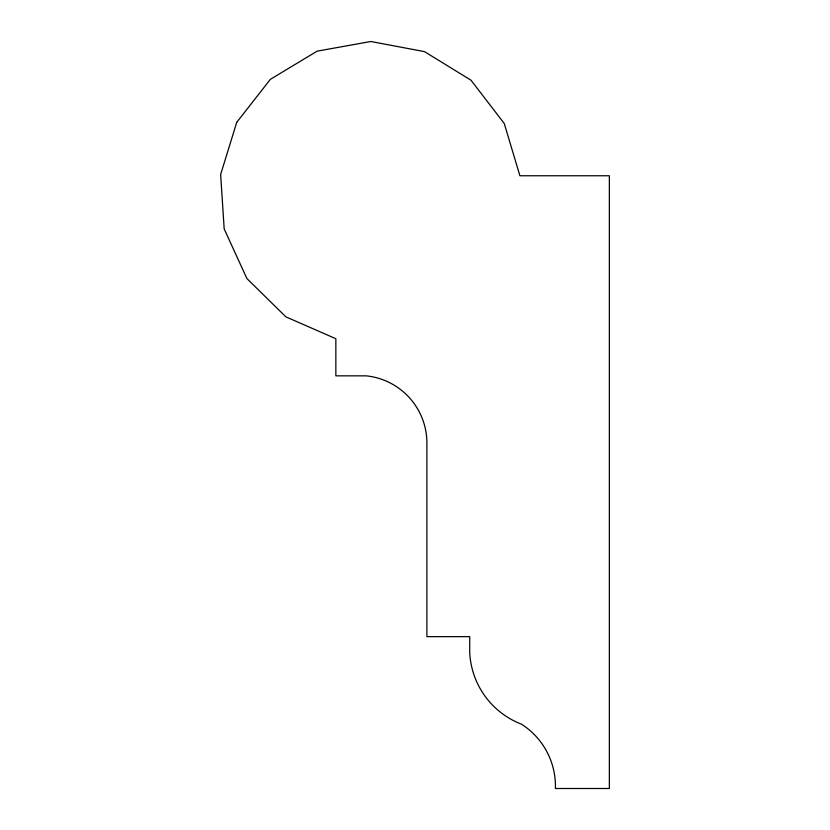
<?xml version="1.0" encoding="UTF-8"?>
<svg xmlns="http://www.w3.org/2000/svg" width="830" height="830" viewBox="0 0 830 830"><rect width="100%" height="100%" fill="white"/><g stroke="black" fill="none" stroke-linecap="round" stroke-linejoin="round"><path stroke-width="1.25" d="M236.747 122.321L220.645 174.476L224.183 228.945L246.915 278.569L285.842 316.832L335.849 338.713L335.849 375.845L366.196 375.845A67.583 67.583 0 0 1 426.89 441.944L426.89 636.652L469.728 636.652L469.728 652.733A80.894 80.894 0 0 0 521.489 724.185A73.548 73.548 0 0 1 555.405 788.5L609.355 788.5L609.355 175.763L519.902 175.763L504.246 123.473L470.983 80.199L424.483 51.626L370.844 41.5L317.122 51.159L270.373 79.338L236.747 122.321"/></g></svg>
